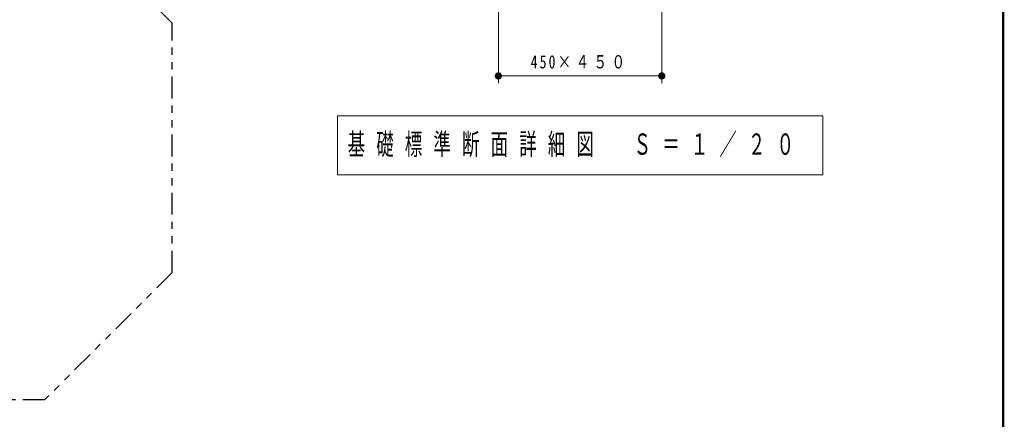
# Model space of a CAD drawing. Units: millimetres on the paper, scale 1:60, with parts at other scales. Extents: x -385 to 0, y -594 to 267.
# Drawn here: x -135.4 to 0, y -472.8 to -417.7 of the extents above; entities that cross this region are included whole.
import ezdxf

# ---------------------------------------------------------------- set-up
doc = ezdxf.new("R2010")
doc.units = ezdxf.units.MM
doc.linetypes.add('USER3', pattern=[8, 3, -1, 1, -1, 1, -1])
for name, color, linetype, lineweight in [('1_20', 7, 'Continuous', 13), ('1_60', 7, 'Continuous', 25), ('NAKAMURA図枠', 7, 'Continuous', 13)]:
    doc.layers.add(name, color=color, linetype=linetype, lineweight=lineweight)
doc.styles.add('ＭＳ ゴシック', font='')
doc.styles.get('ＭＳ ゴシック').set_extended_font_data('MS Gothic')

# ---------------------------------------------------------------- blocks, each defined once
blk = doc.blocks.new('filled_dot')
at = {"color": 0, "linetype": 'Continuous', "lineweight": -2, "const_width": 1.25}
blk.add_lwpolyline([(-0.625, 0, 1), (0.625, 0, 1)], format="xyb", close=True, dxfattribs=at)

msp = doc.modelspace()

# ---------------------------------------------------------------- linework, layer by layer
at = {"layer": '1_20'}
for p, q in [((-69.521, -406.451), (-69.521, -426.451)), ((-47.021, -406.451), (-47.021, -426.451)), ((-47.021, -425.451), (-69.521, -425.451)), ((-91.671, -430.962), (-91.671, -439.095)), ((-24.871, -430.962), (-91.671, -430.962)), ((-24.871, -439.095), (-24.871, -430.962)), ((-91.671, -439.095), (-24.871, -439.095))]:
    msp.add_line(p, q, dxfattribs=at)
at = {"layer": '1_60', "color": 2, "linetype": 'USER3'}
for p, q in [((-114.429, -418.193), (-132.002, -400.619)), ((-114.429, -452.545), (-114.429, -418.193)), ((-114.429, -452.545), (-132.002, -470.119)), ((-132.002, -470.119), (-149.415, -470.119))]:
    msp.add_line(p, q, dxfattribs=at)
at = {"layer": 'NAKAMURA図枠', "lineweight": 50}
msp.add_line((0, -594), (0, -327), dxfattribs=at)

# ---------------------------------------------------------------- block references
at = {"layer": '1_20', "xscale": 0.4, "yscale": 0.4}
msp.add_blockref('filled_dot', (-69.521, -425.451), dxfattribs=at)
at = {"layer": '1_20', "xscale": 0.4, "yscale": 0.4, "rotation": 180}
msp.add_blockref('filled_dot', (-47.021, -425.451), dxfattribs=at)

# ---------------------------------------------------------------- texts
at = {"layer": '1_20', "style": 'ＭＳ ゴシック'}
for s, insert, char_height, attachment_point in [('\\T1.32;\\W0.75;450×４５０', (-58.271, -424.451), 1.833, 8), ('\\T1.64;\\W0.6;基礎標準断面詳細図\u3000Ｓ＝１／２０', (-90.271, -435.028), 2.933, 4)]:
    msp.add_mtext(s, dxfattribs=dict(at, insert=insert, char_height=char_height, attachment_point=attachment_point))

doc.saveas('drawing.dxf')
